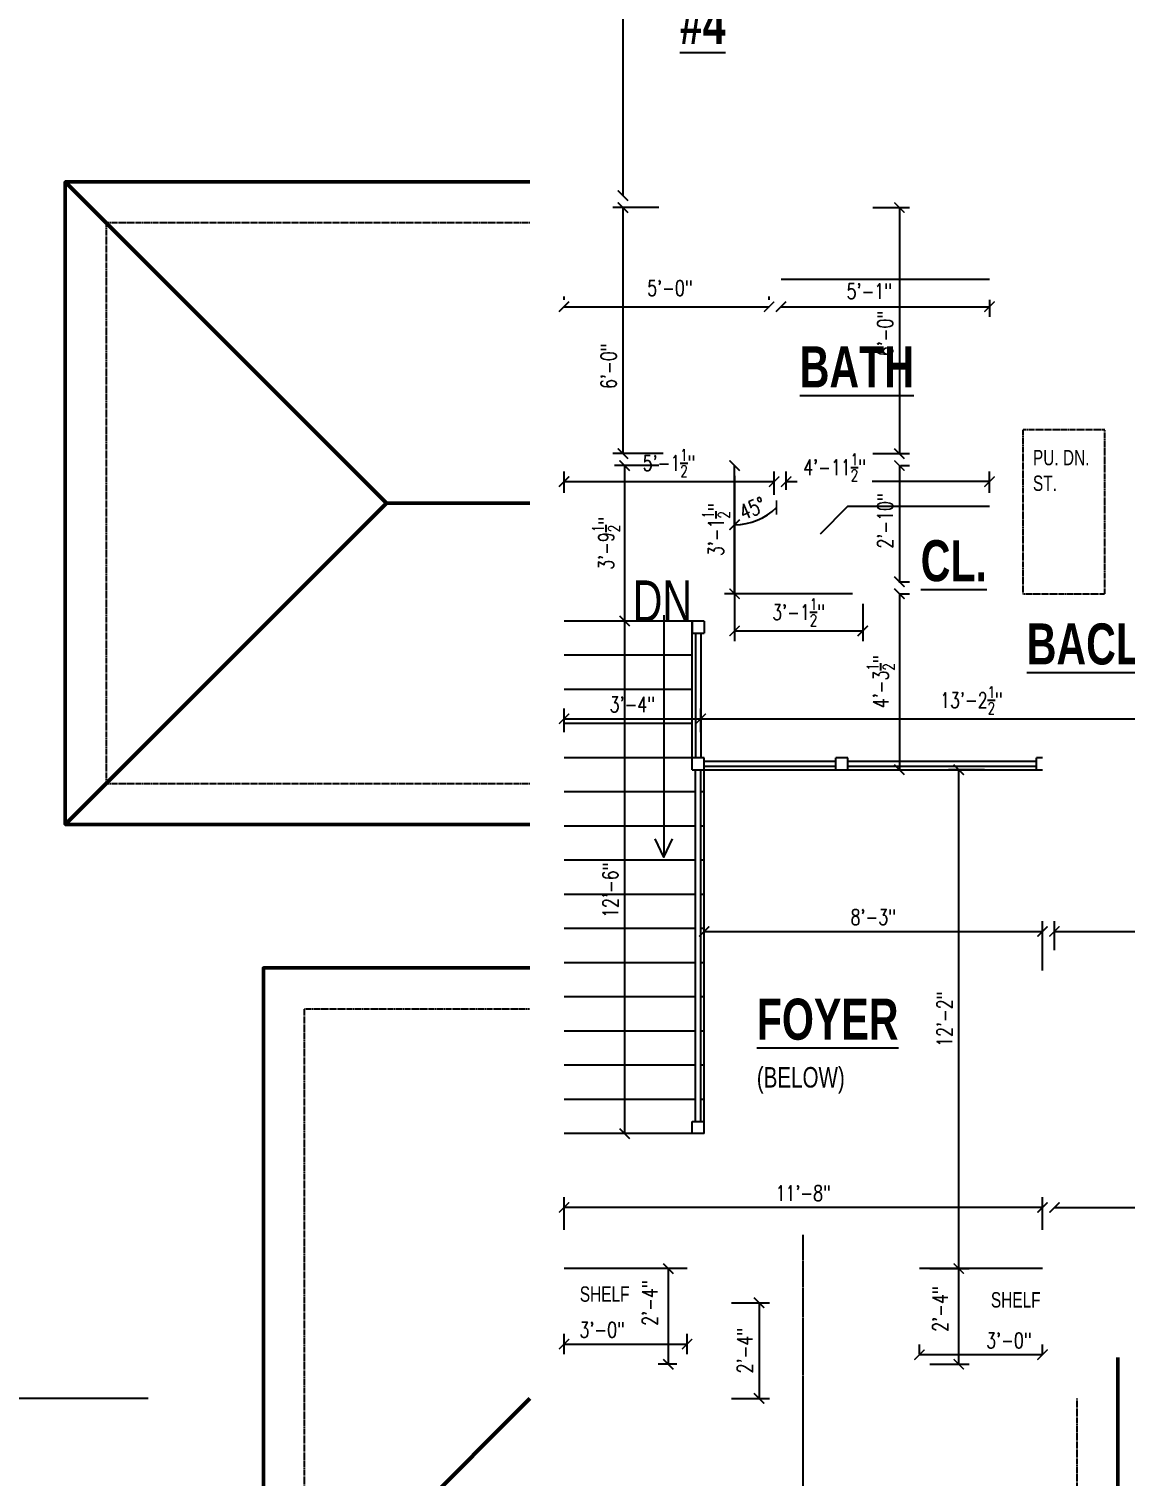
# Model space of a CAD drawing. Header units: inches. Extents: x 43 to 7578, y 1297 to 3809.
# Drawn here: x 2380.3 to 2701.1, y 1557.1 to 1980.5 of the extents above; entities that cross this region are included whole.
import ezdxf

# ---------------------------------------------------------------- set-up
doc = ezdxf.new("R2010")
doc.units = ezdxf.units.IN
doc.header["$LTSCALE"] = 0.5
doc.header["$MEASUREMENT"] = 0
doc.linetypes.add('CENTER2', pattern=[1.125, 0.75, -0.125, 0.125, -0.125])
doc.linetypes.add('DASHED', pattern=[0.75, 0.5, -0.25])
doc.styles.add('Annotative', font='romans.shx', dxfattribs={"width": 0.75})
doc.styles.add('Arch-Dim', font='romans.shx', dxfattribs={"width": 0.75})
doc.dimstyles.new('Annotative', dxfattribs={"dimscale": 96, "dimtxt": 0.09375, "dimasz": 0.0625, "dimexe": 0.0625, "dimexo": 0.0625, "dimgap": 0.03125, "dimtad": 1, "dimdec": 4, "dimzin": 3, "dimdsep": 46, "dimlunit": 4, "dimtxsty": 'Arch-Dim', "dimblk": 'ARCHTICK', "dimcen": 0.09375, "dimazin": 2, "dimtfac": 0.75, "dimtdec": 4, "dimtix": 1, "dimtmove": 2, "dimatfit": 3, "dimfxl": 1, "dimtolj": 1, "dimtzin": 0, "dimarcsym": 0})

# ---------------------------------------------------------------- blocks, each defined once
blk = doc.blocks.new('_ArchTick')
at = {"color": 0, "linetype": 'ByBlock', "const_width": 0.15}
blk.add_lwpolyline([(-0.5, -0.5), (0.5, 0.5)], dxfattribs=at)
blk = doc.blocks.new('*D274')
at = {"color": 0, "lineweight": -2, "transparency": 16777216}
for p, q in [((2536.87, 1901.27), (2536.87, 1902.27)), ((2596.87, 1901.27), (2596.87, 1902.27)), ((2536.87, 1899.27), (2596.87, 1899.27))]:
    blk.add_line(p, q, dxfattribs=at)
at = {"layer": 'Defpoints', "color": 0, "transparency": 16777216}
for p in [(2536.87, 1898.27), (2596.87, 1899.27), (2596.87, 1898.27)]:
    blk.add_point(p, dxfattribs=at)
at = {"color": 0, "lineweight": -2, "transparency": 16777216, "xscale": 3, "yscale": 3, "zscale": 3, "rotation": 180}
blk.add_blockref('_ArchTick', (2536.87, 1899.27), dxfattribs=at)
at = {"color": 0, "lineweight": -2, "transparency": 16777216, "xscale": 3, "yscale": 3, "zscale": 3}
blk.add_blockref('_ArchTick', (2596.87, 1899.27), dxfattribs=at)
at = {"color": 0, "transparency": 16777216, "insert": (2567.87, 1904.71), "char_height": 4.5, "attachment_point": 5, "style": 'Arch-Dim'}
blk.add_mtext('\\A1;5\'-0"', dxfattribs=at)
blk = doc.blocks.new('*D275')
at = {"color": 0, "lineweight": -2, "transparency": 16777216}
for p, q in [((2600.37, 1899.27), (2661.37, 1899.27)), ((2661.37, 1901.27), (2661.37, 1896.27))]:
    blk.add_line(p, q, dxfattribs=at)
at = {"layer": 'Defpoints', "color": 0, "transparency": 16777216}
for p in [(2661.37, 1904.27), (2600.37, 1899.27), (2661.37, 1899.27)]:
    blk.add_point(p, dxfattribs=at)
at = {"color": 0, "lineweight": -2, "transparency": 16777216, "xscale": 3, "yscale": 3, "zscale": 3, "rotation": 180}
blk.add_blockref('_ArchTick', (2600.37, 1899.27), dxfattribs=at)
at = {"color": 0, "lineweight": -2, "transparency": 16777216, "xscale": 3, "yscale": 3, "zscale": 3}
blk.add_blockref('_ArchTick', (2661.37, 1899.27), dxfattribs=at)
at = {"color": 0, "transparency": 16777216, "insert": (2626.23, 1903.77), "char_height": 4.5, "attachment_point": 5, "style": 'Arch-Dim'}
blk.add_mtext('\\A1;5\'-1"', dxfattribs=at)
blk = doc.blocks.new('*D276')
at = {"color": 0, "lineweight": -2, "transparency": 16777216}
for p, q in [((2536.87, 1844.77), (2536.87, 1851.07)), ((2598.37, 1844.18), (2598.37, 1851.07)), ((2536.87, 1848.07), (2598.37, 1848.07))]:
    blk.add_line(p, q, dxfattribs=at)
at = {"layer": 'Defpoints', "color": 0, "transparency": 16777216}
for p in [(2598.37, 1848.07), (2536.87, 1841.77), (2598.37, 1841.18)]:
    blk.add_point(p, dxfattribs=at)
at = {"color": 0, "lineweight": -2, "transparency": 16777216, "xscale": 3, "yscale": 3, "zscale": 3, "rotation": 180}
blk.add_blockref('_ArchTick', (2536.87, 1848.07), dxfattribs=at)
at = {"color": 0, "lineweight": -2, "transparency": 16777216, "xscale": 3, "yscale": 3, "zscale": 3}
blk.add_blockref('_ArchTick', (2598.37, 1848.07), dxfattribs=at)
at = {"color": 0, "transparency": 16777216, "insert": (2567.62, 1853.51), "char_height": 4.5, "attachment_point": 5, "style": 'Arch-Dim'}
blk.add_mtext('\\A1;5\'-1{\\H0.750000x;\\S1/2;}"', dxfattribs=at)
blk = doc.blocks.new('*D277')
at = {"color": 0, "lineweight": -2, "transparency": 16777216}
for p, q in [((2586.78, 1815.27), (2586.78, 1852.77)), ((2621.28, 1815.27), (2583.78, 1815.27))]:
    blk.add_line(p, q, dxfattribs=at)
at = {"layer": 'Defpoints', "color": 0, "transparency": 16777216}
for p in [(2586.78, 1852.77), (2586.78, 1852.77), (2624.28, 1815.27)]:
    blk.add_point(p, dxfattribs=at)
at = {"color": 0, "lineweight": -2, "transparency": 16777216, "xscale": 3, "yscale": 3, "zscale": 3}
for p, rotation in [((2586.78, 1852.77), 90), ((2586.78, 1815.27), 270)]:
    blk.add_blockref('_ArchTick', p, dxfattribs=dict(at, rotation=rotation))
at = {"color": 0, "transparency": 16777216, "insert": (2581.34, 1834.02), "char_height": 4.5, "attachment_point": 5, "rotation": 90, "style": 'Arch-Dim'}
blk.add_mtext('\\A1;3\'-1{\\H0.750000x;\\S1/2;}"', dxfattribs=at)
blk = doc.blocks.new('*D278')
at = {"color": 0, "lineweight": -2, "transparency": 16777216}
for p, q in [((2586.78, 1849.77), (2586.78, 1801.4)), ((2624.28, 1812.27), (2624.28, 1801.4)), ((2586.78, 1804.4), (2624.28, 1804.4))]:
    blk.add_line(p, q, dxfattribs=at)
at = {"layer": 'Defpoints', "color": 0, "transparency": 16777216}
for p in [(2586.78, 1852.77), (2624.28, 1815.27), (2624.28, 1804.4)]:
    blk.add_point(p, dxfattribs=at)
at = {"color": 0, "lineweight": -2, "transparency": 16777216, "xscale": 3, "yscale": 3, "zscale": 3, "rotation": 180}
blk.add_blockref('_ArchTick', (2586.78, 1804.4), dxfattribs=at)
at = {"color": 0, "lineweight": -2, "transparency": 16777216, "xscale": 3, "yscale": 3, "zscale": 3}
blk.add_blockref('_ArchTick', (2624.28, 1804.4), dxfattribs=at)
at = {"color": 0, "transparency": 16777216, "insert": (2605.53, 1809.84), "char_height": 4.5, "attachment_point": 5, "style": 'Arch-Dim'}
blk.add_mtext('\\A1;3\'-1{\\H0.750000x;\\S1/2;}"', dxfattribs=at)
blk = doc.blocks.new('*D279')
at = {"color": 0, "lineweight": -2, "transparency": 16777216}
for p, q in [((2601.87, 1845.63), (2601.87, 1851.07)), ((2661.37, 1844.77), (2661.37, 1851.07)), ((2601.87, 1848.07), (2605.11, 1848.07)), ((2661.37, 1848.07), (2627.03, 1848.07))]:
    blk.add_line(p, q, dxfattribs=at)
at = {"layer": 'Defpoints', "color": 0, "transparency": 16777216}
for p in [(2661.37, 1848.07), (2601.87, 1842.63), (2661.37, 1841.77)]:
    blk.add_point(p, dxfattribs=at)
at = {"color": 0, "lineweight": -2, "transparency": 16777216, "xscale": 3, "yscale": 3, "zscale": 3, "rotation": 180}
blk.add_blockref('_ArchTick', (2601.87, 1848.07), dxfattribs=at)
at = {"color": 0, "lineweight": -2, "transparency": 16777216, "xscale": 3, "yscale": 3, "zscale": 3}
blk.add_blockref('_ArchTick', (2661.37, 1848.07), dxfattribs=at)
at = {"color": 0, "transparency": 16777216, "insert": (2616.07, 1852.25), "char_height": 4.5, "attachment_point": 5, "style": 'Arch-Dim'}
blk.add_mtext('\\A1;4\'-11{\\H0.750000x;\\S1/2;}"', dxfattribs=at)
blk = doc.blocks.new('*D290')
at = {"color": 0, "lineweight": -2, "transparency": 16777216}
for p, q in [((2536.87, 1774.77), (2536.87, 1781.67)), ((2536.87, 1778.67), (2576.87, 1778.67)), ((2576.87, 1774.77), (2576.87, 1781.67))]:
    blk.add_line(p, q, dxfattribs=at)
at = {"layer": 'Defpoints', "color": 0, "transparency": 16777216}
for p in [(2576.87, 1778.67), (2536.87, 1771.77), (2576.87, 1771.77)]:
    blk.add_point(p, dxfattribs=at)
at = {"color": 0, "lineweight": -2, "transparency": 16777216, "xscale": 3, "yscale": 3, "zscale": 3, "rotation": 180}
blk.add_blockref('_ArchTick', (2536.87, 1778.67), dxfattribs=at)
at = {"color": 0, "lineweight": -2, "transparency": 16777216, "xscale": 3, "yscale": 3, "zscale": 3}
blk.add_blockref('_ArchTick', (2576.87, 1778.67), dxfattribs=at)
at = {"color": 0, "transparency": 16777216, "insert": (2556.87, 1782.85), "char_height": 4.5, "attachment_point": 5, "style": 'Arch-Dim'}
blk.add_mtext('\\A1;3\'-4"', dxfattribs=at)
blk = doc.blocks.new('*D291')
at = {"color": 0, "lineweight": -2, "transparency": 16777216}
for p, q in [((2576.87, 1774.77), (2576.87, 1781.67)), ((2576.87, 1778.67), (2735.37, 1778.67)), ((2735.37, 1779.27), (2735.37, 1781.67))]:
    blk.add_line(p, q, dxfattribs=at)
at = {"layer": 'Defpoints', "color": 0, "transparency": 16777216}
for p in [(2735.37, 1778.67), (2735.37, 1776.27), (2576.87, 1771.77)]:
    blk.add_point(p, dxfattribs=at)
at = {"color": 0, "lineweight": -2, "transparency": 16777216, "xscale": 3, "yscale": 3, "zscale": 3, "rotation": 180}
blk.add_blockref('_ArchTick', (2576.87, 1778.67), dxfattribs=at)
at = {"color": 0, "lineweight": -2, "transparency": 16777216, "xscale": 3, "yscale": 3, "zscale": 3}
blk.add_blockref('_ArchTick', (2735.37, 1778.67), dxfattribs=at)
at = {"color": 0, "transparency": 16777216, "insert": (2656.12, 1784.11), "char_height": 4.5, "attachment_point": 5, "style": 'Arch-Dim'}
blk.add_mtext('\\A1;13\'-2{\\H0.750000x;\\S1/2;}"', dxfattribs=at)
blk = doc.blocks.new('*D300')
at = {"color": 0, "lineweight": -2, "transparency": 16777216}
for p, q in [((2577.87, 1713.52), (2577.87, 1719.44)), ((2676.89, 1705.05), (2676.89, 1719.44)), ((2577.87, 1716.44), (2676.89, 1716.44))]:
    blk.add_line(p, q, dxfattribs=at)
at = {"layer": 'Defpoints', "color": 0, "transparency": 16777216}
for p in [(2676.89, 1716.44), (2577.87, 1710.52), (2676.89, 1702.05)]:
    blk.add_point(p, dxfattribs=at)
at = {"color": 0, "lineweight": -2, "transparency": 16777216, "xscale": 3, "yscale": 3, "zscale": 3, "rotation": 180}
blk.add_blockref('_ArchTick', (2577.87, 1716.44), dxfattribs=at)
at = {"color": 0, "lineweight": -2, "transparency": 16777216, "xscale": 3, "yscale": 3, "zscale": 3}
blk.add_blockref('_ArchTick', (2676.89, 1716.44), dxfattribs=at)
at = {"color": 0, "transparency": 16777216, "insert": (2627.38, 1720.62), "char_height": 4.5, "attachment_point": 5, "style": 'Arch-Dim'}
blk.add_mtext('\\A1;8\'-3"', dxfattribs=at)
blk = doc.blocks.new('*D301')
at = {"color": 0, "lineweight": -2, "transparency": 16777216}
blk.add_line((2680.39, 1635.66), (2816.87, 1635.66), dxfattribs=at)
at = {"layer": 'Defpoints', "color": 0, "transparency": 16777216}
for p in [(2680.39, 1635.66), (2816.87, 1635.66), (2816.87, 1635.66)]:
    blk.add_point(p, dxfattribs=at)
at = {"color": 0, "lineweight": -2, "transparency": 16777216, "xscale": 3, "yscale": 3, "zscale": 3, "rotation": 180}
blk.add_blockref('_ArchTick', (2680.39, 1635.66), dxfattribs=at)
at = {"color": 0, "lineweight": -2, "transparency": 16777216, "xscale": 3, "yscale": 3, "zscale": 3}
blk.add_blockref('_ArchTick', (2816.87, 1635.66), dxfattribs=at)
at = {"color": 0, "transparency": 16777216, "insert": (2748.63, 1641.1), "char_height": 4.5, "attachment_point": 5, "style": 'Arch-Dim'}
blk.add_mtext('\\A1;11\'-4{\\H0.750000x;\\S1/2;}"', dxfattribs=at)
blk = doc.blocks.new('*D302')
at = {"color": 0, "lineweight": -2, "transparency": 16777216}
for p, q in [((2569.87, 1617.77), (2564.39, 1617.77)), ((2567.39, 1589.77), (2567.39, 1617.77)), ((2569.87, 1589.77), (2564.39, 1589.77))]:
    blk.add_line(p, q, dxfattribs=at)
at = {"layer": 'Defpoints', "color": 0, "transparency": 16777216}
for p in [(2567.39, 1617.77), (2572.87, 1617.77), (2572.87, 1589.77)]:
    blk.add_point(p, dxfattribs=at)
at = {"color": 0, "lineweight": -2, "transparency": 16777216, "xscale": 3, "yscale": 3, "zscale": 3}
for p, rotation in [((2567.39, 1617.77), 90), ((2567.39, 1589.77), 270)]:
    blk.add_blockref('_ArchTick', p, dxfattribs=dict(at, rotation=rotation))
at = {"color": 0, "transparency": 16777216, "insert": (2561.95, 1607.69), "char_height": 4.5, "attachment_point": 5, "rotation": 90, "style": 'Arch-Dim'}
blk.add_mtext('\\A1;2\'-4"', dxfattribs=at)
blk = doc.blocks.new('*D303')
at = {"color": 0, "lineweight": -2, "transparency": 16777216}
for p, q in [((2536.87, 1592.77), (2536.87, 1598.69)), ((2572.87, 1592.77), (2572.87, 1598.69)), ((2536.87, 1595.69), (2572.87, 1595.69))]:
    blk.add_line(p, q, dxfattribs=at)
at = {"layer": 'Defpoints', "color": 0, "transparency": 16777216}
for p in [(2572.87, 1595.69), (2536.87, 1589.77), (2572.87, 1589.77)]:
    blk.add_point(p, dxfattribs=at)
at = {"color": 0, "lineweight": -2, "transparency": 16777216, "xscale": 3, "yscale": 3, "zscale": 3, "rotation": 180}
blk.add_blockref('_ArchTick', (2536.87, 1595.69), dxfattribs=at)
at = {"color": 0, "lineweight": -2, "transparency": 16777216, "xscale": 3, "yscale": 3, "zscale": 3}
blk.add_blockref('_ArchTick', (2572.87, 1595.69), dxfattribs=at)
at = {"color": 0, "transparency": 16777216, "insert": (2548.04, 1599.87), "char_height": 4.5, "attachment_point": 5, "style": 'Arch-Dim'}
blk.add_mtext('\\A1;3\'-0"', dxfattribs=at)
blk = doc.blocks.new('*D304')
at = {"color": 0, "lineweight": -2, "transparency": 16777216}
for p, q in [((2643.87, 1617.77), (2655.39, 1617.77)), ((2652.39, 1589.77), (2652.39, 1617.77)), ((2643.87, 1589.77), (2655.39, 1589.77))]:
    blk.add_line(p, q, dxfattribs=at)
at = {"layer": 'Defpoints', "color": 0, "transparency": 16777216}
for p in [(2640.87, 1617.77), (2652.39, 1617.77), (2640.87, 1589.77)]:
    blk.add_point(p, dxfattribs=at)
at = {"color": 0, "lineweight": -2, "transparency": 16777216, "xscale": 3, "yscale": 3, "zscale": 3}
for p, rotation in [((2652.39, 1617.77), 90), ((2652.39, 1589.77), 270)]:
    blk.add_blockref('_ArchTick', p, dxfattribs=dict(at, rotation=rotation))
at = {"color": 0, "transparency": 16777216, "insert": (2646.96, 1605.94), "char_height": 4.5, "attachment_point": 5, "rotation": 90, "style": 'Arch-Dim'}
blk.add_mtext('\\A1;2\'-4"', dxfattribs=at)
blk = doc.blocks.new('*D305')
at = {"color": 0, "lineweight": -2, "transparency": 16777216}
for p, q in [((2640.87, 1592.77), (2640.87, 1595.57)), ((2676.89, 1592.57), (2640.87, 1592.57)), ((2676.89, 1592.77), (2676.89, 1595.57))]:
    blk.add_line(p, q, dxfattribs=at)
at = {"layer": 'Defpoints', "color": 0, "transparency": 16777216}
for p in [(2640.87, 1592.57), (2640.87, 1589.77), (2676.89, 1589.77)]:
    blk.add_point(p, dxfattribs=at)
at = {"color": 0, "lineweight": -2, "transparency": 16777216, "xscale": 3, "yscale": 3, "zscale": 3, "rotation": 180}
blk.add_blockref('_ArchTick', (2640.87, 1592.57), dxfattribs=at)
at = {"color": 0, "lineweight": -2, "transparency": 16777216, "xscale": 3, "yscale": 3, "zscale": 3}
blk.add_blockref('_ArchTick', (2676.89, 1592.57), dxfattribs=at)
at = {"color": 0, "transparency": 16777216, "insert": (2667.07, 1596.75), "char_height": 4.5, "attachment_point": 5, "style": 'Arch-Dim'}
blk.add_mtext('\\A1;3\'-0"', dxfattribs=at)
blk = doc.blocks.new('*D306')
at = {"color": 0, "lineweight": -2, "transparency": 16777216}
for p, q in [((2659.87, 1763.77), (2649.39, 1763.77)), ((2652.39, 1617.77), (2652.39, 1763.77)), ((2643.87, 1617.77), (2655.39, 1617.77))]:
    blk.add_line(p, q, dxfattribs=at)
at = {"layer": 'Defpoints', "color": 0, "transparency": 16777216}
for p in [(2652.39, 1763.77), (2662.87, 1763.77), (2640.87, 1617.77)]:
    blk.add_point(p, dxfattribs=at)
at = {"color": 0, "lineweight": -2, "transparency": 16777216, "xscale": 3, "yscale": 3, "zscale": 3}
for p, rotation in [((2652.39, 1763.77), 90), ((2652.39, 1617.77), 270)]:
    blk.add_blockref('_ArchTick', p, dxfattribs=dict(at, rotation=rotation))
at = {"color": 0, "transparency": 16777216, "insert": (2648.22, 1690.77), "char_height": 4.5, "attachment_point": 5, "rotation": 90, "style": 'Arch-Dim'}
blk.add_mtext('\\A1;12\'-2"', dxfattribs=at)
blk = doc.blocks.new('*D307')
at = {"color": 0, "lineweight": -2, "transparency": 16777216}
for p, q in [((2536.87, 1629.13), (2536.87, 1638.66)), ((2676.89, 1635.66), (2536.87, 1635.66)), ((2676.89, 1629.13), (2676.89, 1638.66))]:
    blk.add_line(p, q, dxfattribs=at)
at = {"layer": 'Defpoints', "color": 0, "transparency": 16777216}
for p in [(2536.87, 1635.66), (2536.87, 1626.13), (2676.89, 1626.13)]:
    blk.add_point(p, dxfattribs=at)
at = {"color": 0, "lineweight": -2, "transparency": 16777216, "xscale": 3, "yscale": 3, "zscale": 3, "rotation": 180}
blk.add_blockref('_ArchTick', (2536.87, 1635.66), dxfattribs=at)
at = {"color": 0, "lineweight": -2, "transparency": 16777216, "xscale": 3, "yscale": 3, "zscale": 3}
blk.add_blockref('_ArchTick', (2676.89, 1635.66), dxfattribs=at)
at = {"color": 0, "transparency": 16777216, "insert": (2606.88, 1639.84), "char_height": 4.5, "attachment_point": 5, "style": 'Arch-Dim'}
blk.add_mtext('\\A1;11\'-8"', dxfattribs=at)
blk = doc.blocks.new('*D309')
at = {"color": 0, "lineweight": -2, "transparency": 16777216}
for p, q in [((2574.37, 2051.77), (2551.1, 2051.77)), ((2554.1, 2051.77), (2554.1, 1931.77))]:
    blk.add_line(p, q, dxfattribs=at)
at = {"layer": 'Defpoints', "color": 0, "transparency": 16777216}
for p in [(2577.37, 2051.77), (2554.1, 1931.77), (2554.1, 1931.77)]:
    blk.add_point(p, dxfattribs=at)
at = {"color": 0, "lineweight": -2, "transparency": 16777216, "xscale": 3, "yscale": 3, "zscale": 3}
for p, rotation in [((2554.1, 2051.77), 90), ((2554.1, 1931.77), 270)]:
    blk.add_blockref('_ArchTick', p, dxfattribs=dict(at, rotation=rotation))
at = {"color": 0, "transparency": 16777216, "insert": (2549.92, 1991.77), "char_height": 4.5, "attachment_point": 5, "rotation": 90, "style": 'Arch-Dim'}
blk.add_mtext('\\A1;10\'-0"', dxfattribs=at)
blk = doc.blocks.new('*D310')
at = {"color": 0, "lineweight": -2, "transparency": 16777216}
for p, q in [((2564.62, 1928.27), (2551.1, 1928.27)), ((2554.1, 1928.27), (2554.1, 1856.27)), ((2565.87, 1856.27), (2551.1, 1856.27))]:
    blk.add_line(p, q, dxfattribs=at)
at = {"layer": 'Defpoints', "color": 0, "transparency": 16777216}
for p in [(2567.62, 1928.27), (2554.1, 1856.27), (2568.87, 1856.27)]:
    blk.add_point(p, dxfattribs=at)
at = {"color": 0, "lineweight": -2, "transparency": 16777216, "xscale": 3, "yscale": 3, "zscale": 3}
for p, rotation in [((2554.1, 1928.27), 90), ((2554.1, 1856.27), 270)]:
    blk.add_blockref('_ArchTick', p, dxfattribs=dict(at, rotation=rotation))
at = {"color": 0, "transparency": 16777216, "insert": (2549.92, 1881.86), "char_height": 4.5, "attachment_point": 5, "rotation": 90, "style": 'Arch-Dim'}
blk.add_mtext('\\A1;6\'-0"', dxfattribs=at)
blk = doc.blocks.new('*D311')
at = {"color": 0, "lineweight": -2, "transparency": 16777216}
for p, q in [((2564.62, 1852.77), (2551.6, 1852.77)), ((2554.6, 1852.77), (2554.6, 1807.27)), ((2554.37, 1807.27), (2551.6, 1807.27))]:
    blk.add_line(p, q, dxfattribs=at)
at = {"layer": 'Defpoints', "color": 0, "transparency": 16777216}
for p in [(2567.62, 1852.77), (2554.6, 1807.27), (2557.37, 1807.27)]:
    blk.add_point(p, dxfattribs=at)
at = {"color": 0, "lineweight": -2, "transparency": 16777216, "xscale": 3, "yscale": 3, "zscale": 3}
for p, rotation in [((2554.6, 1852.77), 90), ((2554.6, 1807.27), 270)]:
    blk.add_blockref('_ArchTick', p, dxfattribs=dict(at, rotation=rotation))
at = {"color": 0, "transparency": 16777216, "insert": (2549.17, 1830.02), "char_height": 4.5, "attachment_point": 5, "rotation": 90, "style": 'Arch-Dim'}
blk.add_mtext('\\A1;3\'-9{\\H0.750000x;\\S1/2;}"', dxfattribs=at)
blk = doc.blocks.new('*D312')
at = {"color": 0, "lineweight": -2, "transparency": 16777216}
for p, q in [((2627.21, 1928.27), (2638, 1928.27)), ((2635, 1928.27), (2635, 1856.27)), ((2627.21, 1856.27), (2638, 1856.27))]:
    blk.add_line(p, q, dxfattribs=at)
at = {"layer": 'Defpoints', "color": 0, "transparency": 16777216}
for p in [(2624.21, 1928.27), (2624.21, 1856.27), (2635, 1856.27)]:
    blk.add_point(p, dxfattribs=at)
at = {"color": 0, "lineweight": -2, "transparency": 16777216, "xscale": 3, "yscale": 3, "zscale": 3}
for p, rotation in [((2635, 1928.27), 90), ((2635, 1856.27), 270)]:
    blk.add_blockref('_ArchTick', p, dxfattribs=dict(at, rotation=rotation))
at = {"color": 0, "transparency": 16777216, "insert": (2630.82, 1891.44), "char_height": 4.5, "attachment_point": 5, "rotation": 90, "style": 'Arch-Dim'}
blk.add_mtext('\\A1;6\'-0"', dxfattribs=at)
blk = doc.blocks.new('*D313')
at = {"color": 0, "lineweight": -2, "transparency": 16777216}
for p, q in [((2635, 1852.77), (2635, 1818.77)), ((2635.37, 1852.77), (2638, 1852.77)), ((2634.87, 1818.77), (2638, 1818.77))]:
    blk.add_line(p, q, dxfattribs=at)
at = {"layer": 'Defpoints', "color": 0, "transparency": 16777216}
for p in [(2632.37, 1852.77), (2631.87, 1818.77), (2635, 1818.77)]:
    blk.add_point(p, dxfattribs=at)
at = {"color": 0, "lineweight": -2, "transparency": 16777216, "xscale": 3, "yscale": 3, "zscale": 3}
for p, rotation in [((2635, 1852.77), 90), ((2635, 1818.77), 270)]:
    blk.add_blockref('_ArchTick', p, dxfattribs=dict(at, rotation=rotation))
at = {"color": 0, "transparency": 16777216, "insert": (2630.82, 1836.59), "char_height": 4.5, "attachment_point": 5, "rotation": 90, "style": 'Arch-Dim'}
blk.add_mtext('\\A1;2\'-10"', dxfattribs=at)
blk = doc.blocks.new('*D314')
at = {"color": 0, "lineweight": -2, "transparency": 16777216}
for p, q in [((2634.87, 1815.27), (2638, 1815.27)), ((2635, 1815.27), (2635, 1763.77))]:
    blk.add_line(p, q, dxfattribs=at)
at = {"layer": 'Defpoints', "color": 0, "transparency": 16777216}
for p in [(2631.87, 1815.27), (2635, 1763.77), (2635, 1763.77)]:
    blk.add_point(p, dxfattribs=at)
at = {"color": 0, "lineweight": -2, "transparency": 16777216, "xscale": 3, "yscale": 3, "zscale": 3}
for p, rotation in [((2635, 1815.27), 90), ((2635, 1763.77), 270)]:
    blk.add_blockref('_ArchTick', p, dxfattribs=dict(at, rotation=rotation))
at = {"color": 0, "transparency": 16777216, "insert": (2629.56, 1789.52), "char_height": 4.5, "attachment_point": 5, "rotation": 90, "style": 'Arch-Dim'}
blk.add_mtext('\\A1;4\'-3{\\H0.750000x;\\S1/2;}"', dxfattribs=at)
blk = doc.blocks.new('*D340')
at = {"color": 0, "lineweight": -2, "transparency": 16777216}
for p, q in [((2387.01, 1991.78), (2312.46, 1991.78)), ((2315.46, 1579.77), (2315.46, 1991.78)), ((2415.17, 1579.77), (2312.46, 1579.77))]:
    blk.add_line(p, q, dxfattribs=at)
at = {"layer": 'Defpoints', "color": 0, "transparency": 16777216}
for p in [(2315.46, 1991.78), (2390.01, 1991.78), (2418.17, 1579.77)]:
    blk.add_point(p, dxfattribs=at)
at = {"color": 0, "lineweight": -2, "transparency": 16777216, "xscale": 3, "yscale": 3, "zscale": 3}
for p, rotation in [((2315.46, 1991.78), 90), ((2315.46, 1579.77), 270)]:
    blk.add_blockref('_ArchTick', p, dxfattribs=dict(at, rotation=rotation))
at = {"color": 0, "transparency": 16777216, "insert": (2311.28, 1785.78), "char_height": 4.5, "attachment_point": 5, "rotation": 90, "style": 'Arch-Dim'}
blk.add_mtext('\\A1;34\'-4"', dxfattribs=at)
blk = doc.blocks.new('*D648')
at = {"color": 0, "lineweight": -2, "transparency": 16777216}
for p, q in [((2761.39, 1725.11), (2761.39, 1713.44)), ((2680.39, 1710.97), (2680.39, 1719.44)), ((2680.39, 1716.44), (2761.39, 1716.44))]:
    blk.add_line(p, q, dxfattribs=at)
at = {"layer": 'Defpoints', "color": 0, "transparency": 16777216}
for p in [(2761.39, 1728.11), (2761.39, 1716.44), (2680.39, 1707.97)]:
    blk.add_point(p, dxfattribs=at)
at = {"color": 0, "lineweight": -2, "transparency": 16777216, "xscale": 3, "yscale": 3, "zscale": 3, "rotation": 180}
blk.add_blockref('_ArchTick', (2680.39, 1716.44), dxfattribs=at)
at = {"color": 0, "lineweight": -2, "transparency": 16777216, "xscale": 3, "yscale": 3, "zscale": 3}
blk.add_blockref('_ArchTick', (2761.39, 1716.44), dxfattribs=at)
at = {"color": 0, "transparency": 16777216, "insert": (2720.89, 1720.62), "char_height": 4.5, "attachment_point": 5, "style": 'Arch-Dim'}
blk.add_mtext('\\A1;6\'-9"', dxfattribs=at)
blk = doc.blocks.new('*D650')
at = {"color": 0, "lineweight": -2, "transparency": 16777216}
for p, q in [((2554.37, 1807.27), (2551.6, 1807.27)), ((2554.6, 1807.27), (2554.6, 1657.27)), ((2554.37, 1657.27), (2551.6, 1657.27))]:
    blk.add_line(p, q, dxfattribs=at)
at = {"layer": 'Defpoints', "color": 0, "transparency": 16777216}
for p in [(2557.37, 1807.27), (2554.6, 1657.27), (2557.37, 1657.27)]:
    blk.add_point(p, dxfattribs=at)
at = {"color": 0, "lineweight": -2, "transparency": 16777216, "xscale": 3, "yscale": 3, "zscale": 3}
for p, rotation in [((2554.6, 1807.27), 90), ((2554.6, 1657.27), 270)]:
    blk.add_blockref('_ArchTick', p, dxfattribs=dict(at, rotation=rotation))
at = {"color": 0, "transparency": 16777216, "insert": (2550.42, 1728.51), "char_height": 4.5, "attachment_point": 5, "rotation": 90, "style": 'Arch-Dim'}
blk.add_mtext('\\A1;12\'-6"', dxfattribs=at)
blk = doc.blocks.new('*D651')
at = {"color": 0, "lineweight": -2, "transparency": 16777216}
blk.add_line((2586.78, 1843.61), (2586.78, 1832.45), dxfattribs=at)
blk.add_arc((2586.78, 1852.77), 17.33, 270, 315, dxfattribs=at)
at = {"layer": 'Defpoints', "color": 0, "transparency": 16777216}
for p in [(2583.28, 1856.27), (2586.78, 1852.77), (2586.78, 1846.61), (2591.26, 1836.04), (2620.78, 1818.77)]:
    blk.add_point(p, dxfattribs=at)
at = {"color": 0, "lineweight": -2, "transparency": 16777216, "xscale": 3, "yscale": 3, "zscale": 3}
for p, rotation in [((2599.03, 1840.52), 45.00000000000032), ((2586.78, 1835.45), 180.0000000000028)]:
    blk.add_blockref('_ArchTick', p, dxfattribs=dict(at, rotation=rotation))
at = {"color": 0, "transparency": 16777216, "insert": (2591.97, 1840.23), "char_height": 4.5, "attachment_point": 5, "rotation": 22.5, "style": 'Arch-Dim'}
blk.add_mtext('\\A1;45°', dxfattribs=at)
blk = doc.blocks.new('*D781')
at = {"color": 0, "lineweight": -2, "transparency": 16777216}
for p, q in [((2585.87, 1607.77), (2596.95, 1607.77)), ((2593.95, 1607.77), (2593.95, 1579.77)), ((2585.87, 1579.77), (2596.95, 1579.77))]:
    blk.add_line(p, q, dxfattribs=at)
at = {"layer": 'Defpoints', "color": 0, "transparency": 16777216}
for p in [(2582.87, 1607.77), (2582.87, 1579.77), (2593.95, 1579.77)]:
    blk.add_point(p, dxfattribs=at)
at = {"color": 0, "lineweight": -2, "transparency": 16777216, "xscale": 3, "yscale": 3, "zscale": 3}
for p, rotation in [((2593.95, 1607.77), 90), ((2593.95, 1579.77), 270)]:
    blk.add_blockref('_ArchTick', p, dxfattribs=dict(at, rotation=rotation))
at = {"color": 0, "transparency": 16777216, "insert": (2589.77, 1593.77), "char_height": 4.5, "attachment_point": 5, "rotation": 90, "style": 'Arch-Dim'}
blk.add_mtext('\\A1;2\'-4"', dxfattribs=at)

msp = doc.modelspace()

# ---------------------------------------------------------------- linework, layer by layer
at = {"lineweight": 50}
for p, q in [((2390.87323, 1935.77404), (2484.87323, 1841.77404)), ((2390.87323, 1747.77404), (2484.87323, 1841.77404)), ((2526.87323, 1841.77404), (2484.87323, 1841.77404)), ((2448.87323, 1501.77404), (2526.87323, 1579.77404))]:
    msp.add_line(p, q, dxfattribs=at)
for p, q in [((2600.37323, 1907.27404), (2661.37323, 1907.27404)), ((2619.85003, 1840.77404), (2611.78768, 1832.71168)), ((2661.37323, 1840.77404), (2619.85003, 1840.77404)), ((2577.87324, 1807.27404), (2536.87323, 1807.27404)), ((2574.37324, 1807.27404), (2574.37324, 1803.77404)), ((2574.37324, 1767.27404), (2574.37324, 1807.27404)), ((2577.87324, 1807.27404), (2577.87324, 1803.77404)), ((2574.37324, 1803.77404), (2577.87324, 1803.77404)), ((2575.37324, 1803.77404), (2575.37324, 1767.27404)), ((2576.87324, 1803.77404), (2576.87324, 1767.27404)), ((2574.37324, 1797.27404), (2536.87323, 1797.27404)), ((2574.37324, 1787.27404), (2536.87323, 1787.27404)), ((2574.37324, 1777.27404), (2536.87323, 1777.27404)), ((2575.37324, 1767.27404), (2536.87323, 1767.27404)), ((2577.87324, 1767.27404), (2574.37324, 1767.27404)), ((2574.37324, 1763.77404), (2574.37324, 1767.27404)), ((2577.87324, 1767.27404), (2576.87324, 1767.27404)), ((2577.87324, 1763.77404), (2577.87324, 1767.27404)), ((2619.87324, 1767.27404), (2616.37324, 1767.27404)), ((2616.37324, 1763.77404), (2616.37324, 1767.27404)), ((2619.87324, 1763.77404), (2619.87324, 1767.27404)), ((2676.89193, 1767.27404), (2675.14193, 1767.27404)), ((2675.14193, 1763.77404), (2675.14193, 1767.27404)), ((2575.37324, 1660.77405), (2575.37324, 1763.77404)), ((2576.87324, 1660.77405), (2576.87324, 1763.77404)), ((2577.87324, 1657.27404), (2577.87324, 1763.77404)), ((2575.37324, 1757.27404), (2536.87323, 1757.27404)), ((2577.87324, 1757.27404), (2576.87324, 1757.27404)), ((2575.37324, 1747.27404), (2536.87323, 1747.27404)), ((2577.87324, 1747.27404), (2576.87324, 1747.27404)), ((2566.0245, 1738.12927), (2568.56021, 1743.56712)), ((2575.37324, 1737.27404), (2536.87323, 1737.27404)), ((2577.87324, 1737.27404), (2576.87324, 1737.27404)), ((2575.37324, 1727.27404), (2536.87323, 1727.27404)), ((2577.87324, 1727.27404), (2576.87324, 1727.27404)), ((2575.37324, 1717.27404), (2536.87323, 1717.27404)), ((2577.87324, 1717.27404), (2576.87324, 1717.27404)), ((2577.87324, 1717.27404), (2576.87324, 1717.27404)), ((2575.37324, 1707.27404), (2536.87323, 1707.27404)), ((2577.87324, 1707.27404), (2576.87324, 1707.27404)), ((2575.37324, 1697.27404), (2536.87323, 1697.27404)), ((2577.87324, 1697.27404), (2576.87324, 1697.27404)), ((2575.37324, 1687.27404), (2536.87323, 1687.27404)), ((2577.87324, 1687.27404), (2576.87324, 1687.27404)), ((2577.87324, 1687.27404), (2576.87324, 1687.27404)), ((2575.37324, 1677.27404), (2536.87323, 1677.27404)), ((2577.87324, 1677.27404), (2576.87324, 1677.27404)), ((2575.37324, 1667.27404), (2536.87323, 1667.27404)), ((2577.87324, 1667.27404), (2576.87324, 1667.27404)), ((2574.37324, 1660.77405), (2577.87324, 1660.77405)), ((2574.37324, 1657.27405), (2574.37324, 1660.77405)), ((2577.87324, 1657.27404), (2536.87323, 1657.27404)), ((2572.87323, 1617.77404), (2536.87323, 1617.77404)), ((2676.89193, 1617.77404), (2640.87323, 1617.77404))]:
    msp.add_line(p, q)
at = {"linetype": 'CENTER2'}
msp.add_line((2606.87323, 1529.3652), (2606.87323, 1627.66967), dxfattribs=at)
at = {"lineweight": 50}
for points in [[(2526.87323, 1935.77404), (2390.87323, 1935.77404), (2390.87323, 1747.77404), (2526.87323, 1747.77404)], [(2698.89193, 1591.77404), (2698.89193, 1501.77404), (2448.87323, 1501.77404), (2448.87323, 1705.77404), (2526.87323, 1705.77404)]]:
    msp.add_lwpolyline(points, dxfattribs=at)
at = {"linetype": 'DASHED'}
for points in [[(2526.87323, 1923.77404), (2402.87323, 1923.77404), (2402.87323, 1759.77404), (2526.87323, 1759.77404)], [(2686.89193, 1579.77404), (2686.89193, 1513.77404), (2460.87323, 1513.77404), (2460.87323, 1693.77404), (2526.87323, 1693.77404)]]:
    msp.add_lwpolyline(points, dxfattribs=at)
msp.add_lwpolyline([(2671.12323, 1815.27404), (2695.12323, 1815.27404), (2695.12323, 1863.27404), (2671.12323, 1863.27404)], close=True, dxfattribs=at)
for points in [[(2566.0245, 1808.95407), (2566.0245, 1738.12927), (2563.48879, 1743.56712)], [(2577.87324, 1766.27403), (2616.37324, 1766.27403)], [(2619.87324, 1766.27403), (2675.14193, 1766.27404)], [(2574.37324, 1763.77404), (2662.87323, 1763.77404), (2676.89193, 1763.77404)], [(2577.87324, 1764.77403), (2616.37324, 1764.77403)], [(2619.87324, 1764.77403), (2675.14193, 1764.77404)]]:
    msp.add_lwpolyline(points)

# ---------------------------------------------------------------- texts
at = {"attachment_point": 1, "style": 'Annotative'}
for s, width, insert, char_height in [('{\\fCityBlueprint|b1|i0|c2|p2;\\LBEDROOM #4}', 64.0447443, (2570.75766, 2008.10137), 12), ('{\\fCityBlueprint|b1|i0|c2|p2;\\LBATH}', 9.3391969, (2605.84189, 1887.66024), 12), ('{\\fCityBlueprint|b0|i0|c2|p2;PU. DN. ST.}', 17.5469151, (2674.08847, 1857.35219), 4.5), ('{\\fCityBlueprint|b1|i0|c2|p2;\\LCL.}', 4.5, (2641.2533, 1830.9388), 12), ('{\\fCityBlueprint|b1|i0|c2|p2;\\LBACLONY}', 4.5, (2672.28013, 1806.57277), 12), ('{\\fCityBlueprint|b1|i0|c2|p2;\\LFOYER \\fCityBlueprint|b0|i0|c2|p2;\\H0.5x;\\l(BELOW)}', 28.8221438, (2593.28374, 1696.76249), 12), ('{\\fCityBlueprint|b0|i0|c2|p2;SHELF}', 10.4928831, (2541.47582, 1612.56858), 4.5), ('{\\fCityBlueprint|b0|i0|c2|p2;SHELF}', 10.4928831, (2661.7903, 1610.88162), 4.5)]:
    msp.add_mtext_dynamic_manual_height_columns(s, width=width, gutter_width=22.5, heights=[0], dxfattribs=dict(at, insert=insert, char_height=char_height))
at = {"insert": (2565.6565, 1813.15973), "char_height": 12, "attachment_point": 5, "style": 'Annotative'}
msp.add_mtext_dynamic_manual_height_columns('{\\fCityBlueprint|b0|i0|c2|p2;DN}', width=14.4375, gutter_width=22.5, heights=[0], dxfattribs=at).dxf.set("width", 28.875)

# ---------------------------------------------------------------- dimensions: what is measured, and where the dimension line sits
for base, p1, p2, picture, middle in [((2554.10267, 1931.77404), (2577.37323, 2051.77404), (2554.10267, 1931.77404), '*D309', (2549.9241, 1991.77404)), ((2315.463, 1991.78162), (2418.16812, 1579.77404), (2390.01213, 1991.78162), '*D340', (2311.28443, 1785.77783)), ((2554.60267, 1807.27404), (2567.62323, 1852.77404), (2557.37324, 1807.27404), '*D311', (2549.16517, 1830.02404)), ((2586.77557, 1852.77404), (2624.27557, 1815.27404), (2586.77557, 1852.77404), '*D277', (2581.33807, 1834.02404)), ((2634.99597, 1763.77404), (2631.87323, 1815.27404), (2634.99597, 1763.77404), '*D314', (2629.55847, 1789.52404)), ((2652.39433, 1763.77404), (2640.87323, 1617.77404), (2662.87323, 1763.77404), '*D306', (2648.21576, 1690.77404)), ((2593.95224, 1579.77404), (2582.87323, 1607.77404), (2582.87323, 1579.77404), '*D781', (2589.77367, 1593.77404))]:
    dim = msp.add_linear_dim(base=base, p1=p1, p2=p2, angle=90, dimstyle='Annotative')
    dim.commit()
    dim.dimension.update_dxf_attribs({"geometry": picture, "text_midpoint": middle})
for base, p1, p2, picture, middle in [((2554.10267, 1856.27404), (2567.62323, 1928.27404), (2568.87323, 1856.27404), '*D310', (2549.9241, 1881.86262)), ((2634.99597, 1856.27404), (2624.21384, 1928.27404), (2624.21384, 1856.27404), '*D312', (2630.8174, 1891.44368)), ((2634.99597, 1818.77404), (2632.37323, 1852.77404), (2631.87323, 1818.77404), '*D313', (2630.8174, 1836.58626)), ((2554.60267, 1657.27404), (2557.37324, 1807.27404), (2557.37324, 1657.27404), '*D650', (2550.4241, 1728.51216)), ((2567.38815, 1617.77404), (2572.87323, 1589.77404), (2572.87323, 1617.77404), '*D302', (2561.95065, 1607.69137)), ((2652.39433, 1617.77404), (2640.87323, 1589.77404), (2640.87323, 1617.77404), '*D304', (2646.95683, 1605.94174))]:
    dim = msp.add_linear_dim(base=base, p1=p1, p2=p2, angle=90, dimstyle='Annotative')
    dim.commit()
    dim.dimension.update_dxf_attribs({"geometry": picture, "text_midpoint": middle, "dimtype": 160})
for base, p1, p2, picture, middle in [((2596.87323, 1899.27404), (2536.87323, 1898.27404), (2596.87323, 1898.27404), '*D274', (2567.87439, 1904.71154)), ((2661.37323, 1899.27404), (2600.37323, 1899.27404), (2661.37323, 1904.27404), '*D275', (2626.23149, 1903.77301)), ((2661.37323, 1848.06871), (2601.87323, 1842.62612), (2661.37323, 1841.77404), '*D279', (2616.06817, 1852.24728)), ((2572.87323, 1595.69108), (2536.87323, 1589.77404), (2572.87323, 1589.77404), '*D303', (2548.04288, 1599.86965)), ((2640.87323, 1592.56804), (2676.89193, 1589.77404), (2640.87323, 1589.77404), '*D305', (2667.06921, 1596.74661))]:
    dim = msp.add_linear_dim(base=base, p1=p1, p2=p2, dimstyle='Annotative')
    dim.commit()
    dim.dimension.update_dxf_attribs({"geometry": picture, "text_midpoint": middle, "dimtype": 160})
for base, p1, p2, picture, middle in [((2598.37323, 1848.06871), (2536.87323, 1841.77404), (2598.37323, 1841.17638), '*D276', (2567.62323, 1853.50621)), ((2624.27557, 1804.3989), (2586.77557, 1852.77404), (2624.27557, 1815.27404), '*D278', (2605.52557, 1809.8364)), ((2735.37323, 1778.66826), (2576.87324, 1771.77404), (2735.37323, 1776.27404), '*D291', (2656.12324, 1784.10576)), ((2576.87324, 1778.66826), (2536.87323, 1771.77404), (2576.87324, 1771.77404), '*D290', (2556.87324, 1782.84683)), ((2761.39451, 1716.44226), (2680.39193, 1707.97097), (2761.39451, 1728.10705), '*D648', (2720.89322, 1720.62083)), ((2676.89193, 1716.44226), (2577.87324, 1710.52404), (2676.89193, 1702.05275), '*D300', (2627.38259, 1720.62083)), ((2816.87323, 1635.66184), (2680.39193, 1635.66184), (2816.87323, 1635.66184), '*D301', (2748.63258, 1641.09934)), ((2536.87323, 1635.66184), (2676.89193, 1626.1297), (2536.87323, 1626.1297), '*D307', (2606.88258, 1639.84041))]:
    dim = msp.add_linear_dim(base=base, p1=p1, p2=p2, dimstyle='Annotative')
    dim.commit()
    dim.dimension.update_dxf_attribs({"geometry": picture, "text_midpoint": middle})
dim = msp.add_angular_dim_2l(base=(2591.2598, 1836.03866), line1=((2620.77557, 1818.77404), (2583.27557, 1856.27404)), line2=((2586.77557, 1852.77404), (2586.77557, 1846.60826)), dimstyle='Annotative', override={"dimscale": 0})
dim.commit()
dim.dimension.update_dxf_attribs({"geometry": '*D651', "text_midpoint": (2591.97078, 1840.23169)})

doc.saveas('drawing.dxf')
